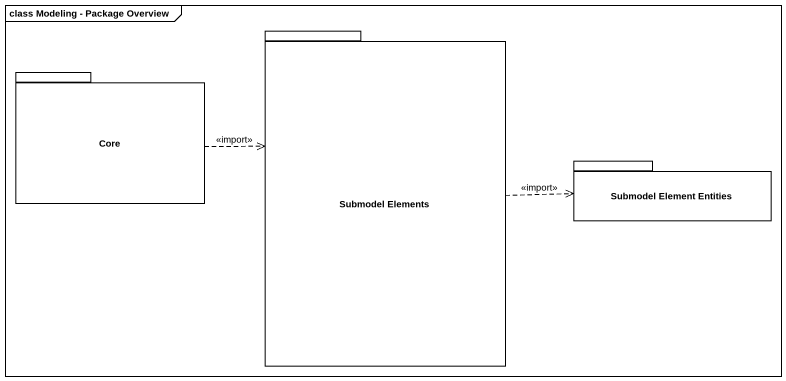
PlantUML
@startuml
mainframe class Modeling - Package Overview
package "Submodel Elements" as Submodel_Elements {
}
package Core {
}
package "Submodel Element Entities" as Submodel_Element_Entities {
}
Submodel_Elements .right.> Submodel_Element_Entities : <<import>>
Core .right.> Submodel_Elements : <<import>>
@enduml
